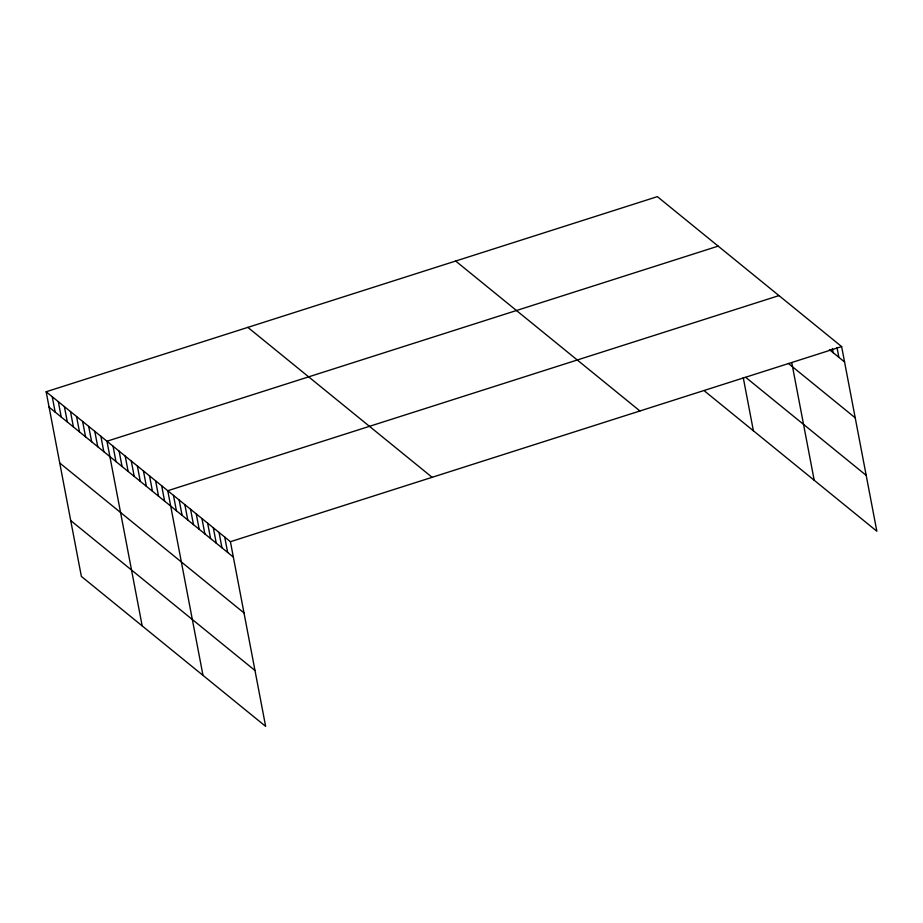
<?xml version="1.0" encoding="UTF-8"?>
<svg xmlns="http://www.w3.org/2000/svg" width="923" height="923" viewBox="0 0 923 923"><rect width="100%" height="100%" fill="white"/><g stroke="black" fill="none" stroke-linecap="round" stroke-linejoin="round"><path stroke-width="1.38" d="M46.15 391.767L230.415 541.697L265.639 726.355L81.374 576.413L46.15 391.767L657.361 196.645L841.626 346.587L876.85 531.233L704.745 391.19M718.163 246.129L106.964 441.24L142.188 625.898M778.977 295.602L167.767 490.724L202.991 675.371M230.415 541.697L841.626 346.587M829.373 349.598L844.557 361.954M788.507 363.535L855.217 417.819M745.772 377.392L866.189 475.368M455.662 261.036L639.927 410.977M247.849 327.377L432.114 477.306M49.081 407.135L233.357 557.077M59.741 463L244.007 612.93M70.713 520.549L254.99 670.49M836.999 347.533L838.857 357.316M832.361 348.49L833.169 352.69M791.761 362.647L814.201 480.26M743.269 377.703L753.387 430.776M224.727 537.071L227.658 552.439M219.028 532.433L221.958 547.801M213.328 527.794L216.27 543.174M207.64 523.168L210.571 538.536M201.941 518.53L204.871 533.898M196.241 513.892L199.183 529.271M190.553 509.265L193.484 524.633M184.854 504.627L187.784 519.995M179.154 499.989L182.096 515.369M173.466 495.363L176.397 510.731M161.687 485.775L164.617 501.143M155.606 480.825L158.537 496.193M149.526 475.876L152.457 491.255M143.446 470.926L146.376 486.306M137.365 465.988L140.296 481.356M131.285 461.039L134.216 476.406M125.205 456.089L128.135 471.457M119.125 451.139L122.055 466.507M113.044 446.19L115.975 461.558M100.872 436.291L103.814 451.67M94.792 431.353L97.734 446.72M88.712 426.403L91.654 441.771M82.632 421.453L85.562 436.821M76.551 416.504L79.482 431.872M70.471 411.554L73.402 426.922M64.391 406.605L67.321 421.984M58.311 401.655L61.241 417.034M52.23 396.717L55.161 412.085"/></g></svg>
